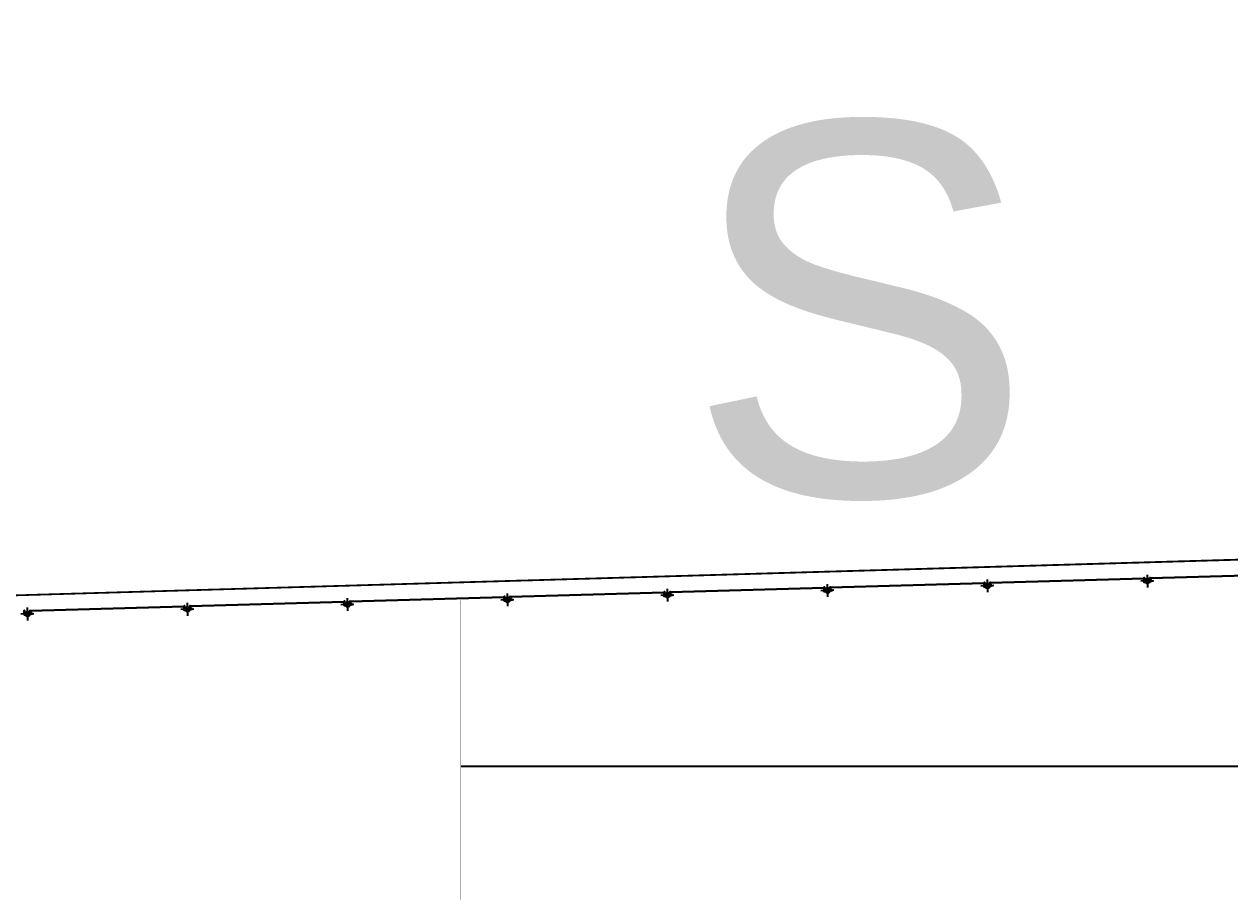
# Model space of a CAD drawing. Extents: x -15449 to 568150, y -1239737 to 53667.
# Drawn here: x 15344.01 to 15350.46, y 7607.88 to 7612.56 of the extents above; entities that cross this region are included whole.
import ezdxf

# ---------------------------------------------------------------- set-up
doc = ezdxf.new("R2010")
doc.units = 0
doc.header["$LTSCALE"] = 8
doc.linetypes.add('X-F10A-LAY-S0-00-ASITE-001_EXTG_ROOF$0$HIDDEN2', pattern=[0.1875, 0.125, -0.0625])
doc.layers.add('KEY PLANE', color=8, linetype='CONTINUOUS')
doc.layers.add('Title Blocks', color=255, linetype='CONTINUOUS', lineweight=9)
doc.layers.add('X-MMM-NORTH POINT', color=241, linetype='CONTINUOUS', lineweight=5)
doc.styles.add('SansSerif', font='sanss___.ttf', dxfattribs={"height": 19.244591})

# ---------------------------------------------------------------- blocks, each defined once
blk = doc.blocks.new('mu_AN_Titleblock_A1_Type01_v1_1 - mu_NorthArrow_Type01-6408959-Unnamed')
at = {"layer": 'X-MMM-NORTH POINT', "lineweight": 9, "insert": (-8.857, -65.005), "char_height": 19.24459, "width": 20.81561, "attachment_point": 1, "line_spacing_factor": 0.954805, "style": 'SansSerif'}
blk.add_mtext('\\fSansSerif|b0|i0|c136|p34|;S', dxfattribs=at)
blk = doc.blocks.new('key plane')
at = {"layer": 'KEY PLANE'}
h = blk.add_hatch(dxfattribs=at)
h.set_pattern_fill('ANSI31', color=256, angle=-178.3224, style=0)
h.set_pattern_definition([(226.677627, (59022.6577, -46242.3765), (2.3098281, -2.1783754), [])])
h.paths.add_polyline_path([(49444, -52182), (49439, -52183, -0.856349), (49374, -52184), (49369, -52185, 0.874475)])
h.paths.add_polyline_path([(49369, -52175, 0.033445), (49369, -52180, 0.033445), (49369, -52185), (49374, -52184, -0.038634), (49374, -52179, -0.038634), (49374, -52174)])
h.paths.add_polyline_path([(49369, -52175), (49374, -52174, -0.856349), (49438, -52173), (49443, -52172, 0.874475)])
h.paths.add_polyline_path([(49444, -52177, 0.033445), (49443, -52172), (49438, -52173, -0.038634), (49439, -52178, -0.038634), (49439, -52183), (49444, -52182, 0.033445)])
h = blk.add_hatch(dxfattribs=at)
h.set_pattern_fill('ANSI31', color=256, angle=-178.3224, style=0)
h.set_pattern_definition([(226.677627, (54024.801, -46388.756), (2.3098281, -2.1783754), [])])
h.paths.add_polyline_path([(44446, -52329), (44441, -52329, -0.856349), (44377, -52331), (44371, -52331, 0.874475)])
h.paths.add_polyline_path([(44371, -52321, 0.033445), (44371, -52326, 0.033445), (44371, -52331), (44377, -52331, -0.038634), (44376, -52326, -0.038634), (44376, -52321)])
h.paths.add_polyline_path([(44371, -52321), (44376, -52321, -0.856349), (44440, -52319), (44446, -52319, 0.874475)])
h.paths.add_polyline_path([(44446, -52324, 0.033445), (44446, -52319), (44440, -52319, -0.038634), (44441, -52324, -0.038634), (44441, -52329), (44446, -52329, 0.033445)])
h = blk.add_hatch(dxfattribs=at)
h.set_pattern_fill('LINE', color=256, scale=19.990854, angle=-268.3224, style=0)
h.set_pattern_definition([(91.677627, (157795.834, -64525.4863), (-2.497785683, -0.073156356), [])])
h.paths.add_polyline_path([(44467, -52318, -0.027911), (44467, -52318), (44467, -52328, -0.039501), (44467, -52328), (44487, -52328), (44487, -52318)])
h = blk.add_hatch(dxfattribs=at)
h.set_pattern_fill('ANSI31', color=256, angle=-178.3224, style=0)
h.set_pattern_definition([(226.677627, (56523.7293, -46315.5663), (2.3098281, -2.1783754), [])])
h.paths.add_polyline_path([(46945, -52256), (46940, -52256, -0.856349), (46875, -52258), (46870, -52258, 0.874475)])
h.paths.add_polyline_path([(46870, -52248, 0.033445), (46870, -52253, 0.033445), (46870, -52258), (46875, -52258, -0.038634), (46875, -52253, -0.038634), (46875, -52248)])
h.paths.add_polyline_path([(46870, -52248), (46875, -52248, -0.856349), (46939, -52246), (46944, -52246, 0.874475)])
h.paths.add_polyline_path([(46945, -52251, 0.033445), (46944, -52246), (46939, -52246, -0.038634), (46940, -52251, -0.038634), (46940, -52256), (46945, -52256, 0.033445)])
h = blk.add_hatch(dxfattribs=at)
h.set_pattern_fill('LINE', color=256, scale=19.990854, angle=-268.3224, style=0)
h.set_pattern_definition([(91.677627, (160294.7624, -64452.2965), (-2.497785683, -0.073156356), [])])
h.paths.add_polyline_path([(46966, -52245, -0.027911), (46965, -52245), (46966, -52255, -0.039501), (46966, -52255), (46986, -52254), (46985, -52244)])
h = blk.add_hatch(dxfattribs=at)
h.set_pattern_fill('LINE', color=256, scale=19.990854, angle=-268.3224, style=0)
h.set_pattern_definition([(91.677627, (162793.6908, -64379.1067), (-2.497785683, -0.073156356), [])])
h.paths.add_polyline_path([(49464, -52172, -0.027911), (49464, -52172), (49465, -52181, -0.039501), (49465, -52182), (49485, -52181), (49484, -52171)])
h = blk.add_hatch(dxfattribs=at)
h.set_pattern_fill('ANSI31', color=256, angle=-178.3224, style=0)
h.set_pattern_definition([(226.677627, (46528.0156, -46608.3256), (2.3098281, -2.1783754), [])])
h.paths.add_polyline_path([(36949, -52548), (36944, -52548, -0.856349), (36880, -52550), (36875, -52551, 0.874475)])
h.paths.add_polyline_path([(36874, -52541, 0.033445), (36874, -52546, 0.033445), (36875, -52551), (36880, -52550, -0.038634), (36879, -52545, -0.038634), (36879, -52540)])
h.paths.add_polyline_path([(36874, -52541), (36879, -52540, -0.856349), (36944, -52538), (36949, -52538, 0.874475)])
h.paths.add_polyline_path([(36949, -52543, 0.033445), (36949, -52538), (36944, -52538, -0.038634), (36944, -52543, -0.038634), (36944, -52548), (36949, -52548, 0.033445)])
h = blk.add_hatch(dxfattribs=at)
h.set_pattern_fill('LINE', color=256, scale=19.990854, angle=-268.3224, style=0)
h.set_pattern_definition([(91.677627, (150299.0487, -64745.0558), (-2.497785683, -0.073156356), [])])
h.paths.add_polyline_path([(36970, -52538, -0.027911), (36970, -52538), (36970, -52547, -0.039501), (36970, -52548), (36990, -52547), (36990, -52537)])
h = blk.add_hatch(dxfattribs=at)
h.set_pattern_fill('ANSI31', color=256, angle=-178.3224, style=0)
h.set_pattern_definition([(226.677627, (49026.944, -46535.1358), (2.3098281, -2.1783754), [])])
h.paths.add_polyline_path([(39448, -52475), (39443, -52475, -0.856349), (39379, -52477), (39374, -52477, 0.874475)])
h.paths.add_polyline_path([(39373, -52467, 0.033445), (39373, -52472, 0.033445), (39374, -52477), (39379, -52477, -0.038634), (39378, -52472, -0.038634), (39378, -52467)])
h.paths.add_polyline_path([(39373, -52467), (39378, -52467, -0.856349), (39443, -52465), (39448, -52465, 0.874475)])
h.paths.add_polyline_path([(39448, -52470, 0.033445), (39448, -52465), (39443, -52465, -0.038634), (39443, -52470, -0.038634), (39443, -52475), (39448, -52475, 0.033445)])
h = blk.add_hatch(dxfattribs=at)
h.set_pattern_fill('LINE', color=256, scale=19.990854, angle=-268.3224, style=0)
h.set_pattern_definition([(91.677627, (152797.9771, -64671.866), (-2.497785683, -0.073156356), [])])
h.paths.add_polyline_path([(39469, -52465, -0.027911), (39469, -52465), (39469, -52474, -0.039501), (39469, -52475), (39489, -52474), (39489, -52464)])
h = blk.add_hatch(dxfattribs=at)
h.set_pattern_fill('ANSI31', color=256, angle=-178.3224, style=0)
h.set_pattern_definition([(226.677627, (51525.8725, -46461.946), (2.3098281, -2.1783754), [])])
h.paths.add_polyline_path([(41947, -52402), (41942, -52402, -0.856349), (41878, -52404), (41873, -52404, 0.874475)])
h.paths.add_polyline_path([(41872, -52394, 0.033445), (41872, -52399, 0.033445), (41873, -52404), (41878, -52404, -0.038634), (41877, -52399, -0.038634), (41877, -52394)])
h.paths.add_polyline_path([(41872, -52394), (41877, -52394, -0.856349), (41942, -52392), (41947, -52392, 0.874475)])
h.paths.add_polyline_path([(41947, -52397, 0.033445), (41947, -52392), (41942, -52392, -0.038634), (41942, -52397, -0.038634), (41942, -52402), (41947, -52402, 0.033445)])
h = blk.add_hatch(dxfattribs=at)
h.set_pattern_fill('LINE', color=256, scale=19.990854, angle=-268.3224, style=0)
h.set_pattern_definition([(91.677627, (155296.9055, -64598.6762), (-2.497785683, -0.073156356), [])])
h.paths.add_polyline_path([(41968, -52391, -0.027911), (41968, -52392), (41968, -52401, -0.039501), (41968, -52401), (41988, -52401), (41988, -52391)])
h = blk.add_hatch(dxfattribs=at)
h.set_pattern_fill('ANSI31', color=256, angle=-178.3224, style=0)
h.set_pattern_definition([(226.677627, (41530.1588, -46754.7053), (2.3098281, -2.1783754), [])])
h.paths.add_polyline_path([(31951, -52695), (31946, -52695, -0.856349), (31882, -52697), (31877, -52697, 0.874475)])
h.paths.add_polyline_path([(31877, -52687, 0.033445), (31876, -52692, 0.033445), (31877, -52697), (31882, -52697, -0.038634), (31881, -52692, -0.038634), (31882, -52687)])
h.paths.add_polyline_path([(31877, -52687), (31882, -52687, -0.856349), (31946, -52685), (31951, -52685, 0.874475)])
h.paths.add_polyline_path([(31951, -52690, 0.033445), (31951, -52685), (31946, -52685, -0.038634), (31946, -52690, -0.038634), (31946, -52695), (31951, -52695, 0.033445)])
h = blk.add_hatch(dxfattribs=at)
h.set_pattern_fill('LINE', color=256, scale=19.990854, angle=-268.3224, style=0)
h.set_pattern_definition([(91.677627, (145301.1919, -64891.4355), (-2.497785683, -0.073156356), [])])
h.paths.add_polyline_path([(31972, -52684, -0.027911), (31972, -52684), (31972, -52694, -0.039501), (31972, -52694), (31992, -52694), (31992, -52684)])
h = blk.add_hatch(dxfattribs=at)
h.set_pattern_fill('ANSI31', color=256, angle=-178.3224, style=0)
h.set_pattern_definition([(226.677627, (44029.0872, -46681.5155), (2.3098281, -2.1783754), [])])
h.paths.add_polyline_path([(34450, -52622), (34445, -52622, -0.856349), (34381, -52624), (34376, -52624, 0.874475)])
h.paths.add_polyline_path([(34375, -52614, 0.033445), (34375, -52619, 0.033445), (34376, -52624), (34381, -52624, -0.038634), (34380, -52619, -0.038634), (34381, -52614)])
h.paths.add_polyline_path([(34375, -52614), (34381, -52614, -0.856349), (34445, -52612), (34450, -52612, 0.874475)])
h.paths.add_polyline_path([(34450, -52617, 0.033445), (34450, -52612), (34445, -52612, -0.038634), (34445, -52617, -0.038634), (34445, -52622), (34450, -52622, 0.033445)])
h = blk.add_hatch(dxfattribs=at)
h.set_pattern_fill('LINE', color=256, scale=19.990854, angle=-268.3224, style=0)
h.set_pattern_definition([(91.677627, (147800.1203, -64818.2456), (-2.497785683, -0.073156356), [])])
h.paths.add_polyline_path([(34471, -52611, -0.027911), (34471, -52611), (34471, -52621, -0.039501), (34471, -52621), (34491, -52620), (34491, -52610)])
at = {"layer": 'KEY PLANE', "linetype": 'X-F10A-LAY-S0-00-ASITE-001_EXTG_ROOF$0$HIDDEN2'}
for p, q in [((46905, -52152, -113027), (46910, -52352, -113027)), ((49403, -52079, -113027), (49409, -52278, -113027)), ((41907, -52298, -113027), (41912, -52498, -113027)), ((44508, -52322, -113027), (44309, -52328, -113027)), ((44406, -52225, -113027), (44411, -52425, -113027)), ((47007, -52249, -113027), (46807, -52255, -113027)), ((49506, -52176, -113027), (49306, -52181, -113027)), ((34410, -52518, -113027), (34416, -52718, -113027)), ((37012, -52541, -113027), (36812, -52547, -113027)), ((36909, -52444, -113027), (36915, -52644, -113027)), ((39511, -52468, -113027), (39311, -52474, -113027)), ((39408, -52371, -113027), (39414, -52571, -113027)), ((42010, -52395, -113027), (41810, -52401, -113027)), ((32014, -52688, -113027), (31814, -52694, -113027)), ((31911, -52591, -113027), (31917, -52791, -113027)), ((34513, -52615, -113027), (34313, -52621, -113027))]:
    blk.add_line(p, q, dxfattribs=at)
at = {"layer": 'KEY PLANE'}
for p, q in [((46958, -52200, -113027), (49353, -52130, -113027)), ((46959, -52205, -113027), (49353, -52135, -113027)), ((49362, -52192, -113027), (49360, -52135, -113027)), ((49452, -52190, -113027), (49450, -52132, -113027)), ((49457, -52127, -113027), (51852, -52057, -113027)), ((49458, -52132, -113027), (51851, -52062, -113027)), ((39461, -52420, -113027), (41856, -52350, -113027)), ((41955, -52409, -113027), (41953, -52352, -113027)), ((41960, -52347, -113027), (44355, -52276, -113027)), ((41961, -52352, -113027), (44355, -52281, -113027)), ((44350, -52321, -113027), (44350, -52332, -113027)), ((44356, -52319, -113027), (44352, -52320, -113027)), ((44352, -52323, -113027), (44356, -52323, -113027)), ((44352, -52330, -113027), (44356, -52329, -113027)), ((44352, -52333, -113027), (44356, -52333, -113027)), ((44356, -52319, -113027), (44356, -52333, -113027)), ((44364, -52339, -113027), (44362, -52281, -113027)), ((44371, -52321, -113027), (44446, -52319, -113027)), ((44371, -52331, -113027), (44446, -52329, -113027)), ((44454, -52336, -113027), (44452, -52279, -113027)), ((44459, -52273, -113027), (46854, -52203, -113027)), ((44460, -52278, -113027), (46854, -52208, -113027)), ((44461, -52316, -113027), (44461, -52330, -113027)), ((44461, -52316, -113027), (44465, -52316, -113027)), ((44465, -52320, -113027), (44461, -52320, -113027)), ((44465, -52326, -113027), (44461, -52326, -113027)), ((44465, -52330, -113027), (44461, -52330, -113027)), ((44487, -52318, -113027), (44467, -52318, -113027)), ((44467, -52318, -113027), (44467, -52328, -113027)), ((44487, -52328, -113027), (44467, -52328, -113027)), ((44487, -52318, -113027), (44487, -52328, -113027)), ((46849, -52248, -113027), (46849, -52259, -113027)), ((46855, -52246, -113027), (46851, -52246, -113027)), ((46851, -52250, -113027), (46855, -52250, -113027)), ((46851, -52256, -113027), (46855, -52256, -113027)), ((46851, -52260, -113027), (46855, -52260, -113027)), ((46855, -52246, -113027), (46855, -52260, -113027)), ((46863, -52265, -113027), (46861, -52208, -113027)), ((46870, -52248, -113027), (46945, -52246, -113027)), ((46870, -52258, -113027), (46945, -52256, -113027)), ((46953, -52263, -113027), (46951, -52205, -113027)), ((46960, -52243, -113027), (46960, -52257, -113027)), ((46960, -52243, -113027), (46963, -52243, -113027)), ((46964, -52247, -113027), (46960, -52247, -113027)), ((46964, -52253, -113027), (46960, -52253, -113027)), ((46964, -52257, -113027), (46960, -52257, -113027)), ((46985, -52244, -113027), (46966, -52245, -113027)), ((46966, -52245, -113027), (46966, -52255, -113027)), ((46986, -52254, -113027), (46966, -52255, -113027)), ((46985, -52244, -113027), (46986, -52254, -113027)), ((49348, -52175, -113027), (49348, -52185, -113027)), ((49354, -52173, -113027), (49350, -52173, -113027)), ((49350, -52177, -113027), (49354, -52177, -113027)), ((49350, -52183, -113027), (49354, -52183, -113027)), ((49350, -52187, -113027), (49354, -52187, -113027)), ((49354, -52173, -113027), (49354, -52187, -113027)), ((49369, -52175, -113027), (49444, -52172, -113027)), ((49369, -52185, -113027), (49444, -52182, -113027)), ((49459, -52170, -113027), (49459, -52184, -113027)), ((49459, -52170, -113027), (49462, -52170, -113027)), ((49463, -52174, -113027), (49459, -52174, -113027)), ((49463, -52180, -113027), (49459, -52180, -113027)), ((49463, -52184, -113027), (49459, -52184, -113027)), ((49484, -52171, -113027), (49464, -52172, -113027)), ((49464, -52172, -113027), (49465, -52182, -113027)), ((49485, -52181, -113027), (49465, -52182, -113027)), ((49484, -52171, -113027), (49485, -52181, -113027)), ((34463, -52566, -113027), (36858, -52496, -113027)), ((34464, -52571, -113027), (36858, -52501, -113027)), ((36853, -52541, -113027), (36854, -52551, -113027)), ((36859, -52539, -113027), (36855, -52539, -113027)), ((36859, -52539, -113027), (36859, -52553, -113027)), ((36867, -52558, -113027), (36865, -52501, -113027)), ((36874, -52541, -113027), (36949, -52538, -113027)), ((36957, -52556, -113027), (36955, -52498, -113027)), ((36962, -52493, -113027), (39357, -52423, -113027)), ((36963, -52498, -113027), (39357, -52428, -113027)), ((36964, -52536, -113027), (36964, -52550, -113027)), ((36964, -52536, -113027), (36968, -52536, -113027)), ((36968, -52540, -113027), (36964, -52540, -113027)), ((36990, -52537, -113027), (36970, -52538, -113027)), ((36970, -52538, -113027), (36970, -52548, -113027)), ((36990, -52537, -113027), (36990, -52547, -113027)), ((39352, -52468, -113027), (39353, -52478, -113027)), ((39358, -52466, -113027), (39354, -52466, -113027)), ((39354, -52470, -113027), (39358, -52470, -113027)), ((39354, -52476, -113027), (39358, -52476, -113027)), ((39355, -52480, -113027), (39358, -52480, -113027)), ((39358, -52466, -113027), (39358, -52480, -113027)), ((39366, -52485, -113027), (39364, -52428, -113027)), ((39373, -52467, -113027), (39448, -52465, -113027)), ((39373, -52477, -113027), (39448, -52475, -113027)), ((39456, -52482, -113027), (39454, -52425, -113027)), ((39462, -52425, -113027), (41856, -52355, -113027)), ((39463, -52463, -113027), (39463, -52477, -113027)), ((39463, -52463, -113027), (39467, -52463, -113027)), ((39467, -52466, -113027), (39463, -52467, -113027)), ((39467, -52473, -113027), (39463, -52473, -113027)), ((39467, -52477, -113027), (39463, -52477, -113027)), ((39489, -52464, -113027), (39469, -52465, -113027)), ((39469, -52465, -113027), (39469, -52475, -113027)), ((39489, -52474, -113027), (39469, -52475, -113027)), ((39489, -52464, -113027), (39489, -52474, -113027)), ((41851, -52395, -113027), (41852, -52405, -113027)), ((41857, -52393, -113027), (41853, -52393, -113027)), ((41853, -52397, -113027), (41857, -52396, -113027)), ((41853, -52403, -113027), (41857, -52403, -113027)), ((41853, -52407, -113027), (41857, -52407, -113027)), ((41857, -52393, -113027), (41857, -52407, -113027)), ((41865, -52412, -113027), (41863, -52354, -113027)), ((41872, -52394, -113027), (41947, -52392, -113027)), ((41872, -52404, -113027), (41947, -52402, -113027)), ((41962, -52390, -113027), (41966, -52389, -113027)), ((41962, -52390, -113027), (41962, -52403, -113027)), ((41966, -52393, -113027), (41962, -52393, -113027)), ((41966, -52399, -113027), (41962, -52400, -113027)), ((41966, -52403, -113027), (41962, -52403, -113027)), ((41988, -52391, -113027), (41968, -52391, -113027)), ((41968, -52391, -113027), (41968, -52401, -113027)), ((41988, -52401, -113027), (41968, -52401, -113027)), ((41988, -52391, -113027), (41988, -52401, -113027)), ((31869, -52705, -113027), (31868, -52647, -113027)), ((31876, -52687, -113027), (31951, -52685, -113027)), ((31877, -52697, -113027), (31951, -52695, -113027)), ((31959, -52702, -113027), (31958, -52644, -113027)), ((31964, -52639, -113027), (34359, -52569, -113027)), ((31965, -52644, -113027), (34359, -52574, -113027)), ((31966, -52682, -113027), (31967, -52696, -113027)), ((31966, -52682, -113027), (31970, -52682, -113027)), ((31970, -52686, -113027), (31966, -52686, -113027)), ((31970, -52692, -113027), (31966, -52692, -113027)), ((31970, -52696, -113027), (31967, -52696, -113027)), ((31992, -52684, -113027), (31972, -52684, -113027)), ((31972, -52684, -113027), (31972, -52694, -113027)), ((31992, -52694, -113027), (31972, -52694, -113027)), ((31992, -52684, -113027), (31992, -52694, -113027)), ((34354, -52614, -113027), (34355, -52625, -113027)), ((34360, -52612, -113027), (34356, -52612, -113027)), ((34356, -52616, -113027), (34360, -52616, -113027)), ((34357, -52622, -113027), (34360, -52622, -113027)), ((34357, -52626, -113027), (34361, -52626, -113027)), ((34360, -52612, -113027), (34361, -52626, -113027)), ((34368, -52631, -113027), (34366, -52574, -113027)), ((34375, -52614, -113027), (34450, -52612, -113027)), ((34375, -52624, -113027), (34450, -52622, -113027)), ((34458, -52629, -113027), (34456, -52571, -113027)), ((34465, -52609, -113027), (34465, -52623, -113027)), ((34465, -52609, -113027), (34469, -52609, -113027)), ((34469, -52613, -113027), (34465, -52613, -113027)), ((34469, -52619, -113027), (34465, -52619, -113027)), ((34469, -52623, -113027), (34465, -52623, -113027)), ((34491, -52610, -113027), (34471, -52611, -113027)), ((34471, -52611, -113027), (34471, -52621, -113027)), ((34491, -52620, -113027), (34471, -52621, -113027)), ((34491, -52610, -113027), (34491, -52620, -113027)), ((36855, -52543, -113027), (36859, -52543, -113027)), ((36856, -52549, -113027), (36859, -52549, -113027)), ((36856, -52553, -113027), (36859, -52553, -113027)), ((36874, -52551, -113027), (36949, -52548, -113027)), ((36968, -52546, -113027), (36964, -52546, -113027)), ((36968, -52550, -113027), (36964, -52550, -113027)), ((36990, -52547, -113027), (36970, -52548, -113027)), ((38682, -55066, -113027), (66482, -55066, -113027))]:
    blk.add_line(p, q, dxfattribs=at)
at = {"layer": 'KEY PLANE', "elevation": -113027, "flags": 128}
for points in [[(97859, 0), (104056, -50287), (14070, -52919), (11176, 0)], [(97860, 0), (104029, -50291), (59097, -51604), (14070, -52919), (11199, 0)]]:
    blk.add_lwpolyline(points, dxfattribs=at)
at = {"layer": 'KEY PLANE', "elevation": -113027}
for points in [[(49352, -52133), (49354, -52192), (49369, -52192), (49367, -52132, 1)], [(49457, -52129), (49459, -52189), (49444, -52190), (49442, -52130, -1)], [(41856, -52352), (41857, -52412), (41872, -52412), (41871, -52352, 1)], [(41961, -52349), (41962, -52409), (41947, -52409), (41946, -52349, -1)], [(44355, -52279), (44356, -52339), (44371, -52338), (44370, -52278, 1)], [(44460, -52276), (44461, -52336), (44446, -52336), (44445, -52276, -1)], [(46854, -52206), (46855, -52266), (46870, -52265), (46869, -52205, 1)], [(46959, -52203), (46960, -52263), (46945, -52263), (46944, -52203, -1)], [(36858, -52498), (36860, -52558), (36875, -52558), (36873, -52498, 1)], [(36963, -52495), (36965, -52555), (36950, -52556), (36948, -52496, -1)], [(39357, -52425), (39359, -52485), (39374, -52485), (39372, -52425, 1)], [(39462, -52422), (39463, -52482), (39448, -52483), (39447, -52423, -1)], [(31860, -52645), (31862, -52705), (31877, -52704), (31875, -52644, 1)], [(31965, -52642), (31967, -52702), (31952, -52702), (31950, -52642, -1)], [(34359, -52572), (34361, -52632), (34376, -52631), (34374, -52571, 1)], [(34464, -52569), (34466, -52629), (34451, -52629), (34449, -52569, -1)]]:
    blk.add_lwpolyline(points, format="xyb", close=True, dxfattribs=at)
at = {"layer": 'KEY PLANE', "const_width": 5, "elevation": -113027}
blk.add_lwpolyline([(38682, -57153), (38682, -52478)], dxfattribs=at)
at = {"layer": 'KEY PLANE'}
for centre, radius in [((49360, -52132, -113027), 2.5), ((49406, -52178, -113027), 37.5), ((49406, -52178, -113027), 32.5), ((49450, -52130, -113027), 2.5), ((41863, -52352, -113027), 2.5), ((41953, -52349, -113027), 2.5), ((44362, -52279, -113027), 2.5), ((44409, -52325, -113027), 37.5), ((44409, -52325, -113027), 32.5), ((44452, -52276, -113027), 2.5), ((46861, -52205, -113027), 2.5), ((46907, -52252, -113027), 37.5), ((46907, -52252, -113027), 32.5), ((46951, -52203, -113027), 2.5), ((36865, -52498, -113027), 2.5), ((36912, -52544, -113027), 37.5), ((36912, -52544, -113027), 32.5), ((36955, -52496, -113027), 2.5), ((39364, -52425, -113027), 2.5), ((39411, -52471, -113027), 37.5), ((39411, -52471, -113027), 32.5), ((39454, -52422, -113027), 2.5), ((41910, -52398, -113027), 37.5), ((41910, -52398, -113027), 32.5), ((31867, -52645, -113027), 2.5), ((31914, -52691, -113027), 37.5), ((31914, -52691, -113027), 32.5), ((31957, -52642, -113027), 2.5), ((34366, -52571, -113027), 2.5), ((34413, -52618, -113027), 37.5), ((34413, -52618, -113027), 32.5), ((34456, -52569, -113027), 2.5)]:
    blk.add_circle(centre, radius, dxfattribs=at)
for centre, radius, start, end in [((44352, -52321, -113027), 1.95, 91.6047, 271.6047), ((44354, -52326, -113027), 3.49, 119.4455, 164.9647), ((44354, -52326, -113027), 3.49, 198.2448, 243.7639), ((44352, -52332, -113027), 1.95, 91.6047, 271.6047), ((44465, -52318, -113027), 1.95, 271.7505, 91.7505), ((44463, -52323, -113027), 3.49, 18.3906, 63.9097), ((44463, -52323, -113027), 3.49, 299.5913, 345.1105), ((44465, -52328, -113027), 1.95, 271.7505, 91.7505), ((46851, -52248, -113027), 1.95, 91.6047, 271.6047), ((46853, -52253, -113027), 3.49, 119.4455, 164.9647), ((46853, -52253, -113027), 3.49, 198.2448, 243.7639), ((46851, -52258, -113027), 1.95, 91.6047, 271.6047), ((46964, -52245, -113027), 1.95, 271.7505, 91.7505), ((46962, -52250, -113027), 3.49, 18.3906, 63.9097), ((46962, -52250, -113027), 3.49, 299.5913, 345.1105), ((46964, -52255, -113027), 1.95, 271.7505, 91.7505), ((49350, -52175, -113027), 1.95, 91.6047, 271.6047), ((49351, -52180, -113027), 3.49, 119.4455, 164.9647), ((49351, -52180, -113027), 3.49, 198.2448, 243.7639), ((49350, -52185, -113027), 1.95, 91.6047, 271.6047), ((49462, -52172, -113027), 1.95, 271.7505, 91.7505), ((49461, -52177, -113027), 3.49, 18.3906, 63.9097), ((49461, -52177, -113027), 3.49, 299.5913, 345.1105), ((49463, -52182, -113027), 1.95, 271.7505, 91.7505), ((36855, -52541, -113027), 1.95, 91.6047, 271.6047), ((36968, -52538, -113027), 1.95, 271.7505, 91.7505), ((36967, -52543, -113027), 3.49, 18.3906, 63.9097), ((39354, -52468, -113027), 1.95, 91.6047, 271.6047), ((39356, -52473, -113027), 3.49, 119.4455, 164.9647), ((39356, -52473, -113027), 3.49, 198.2448, 243.7639), ((39355, -52478, -113027), 1.95, 91.6047, 271.6047), ((39467, -52465, -113027), 1.95, 271.7505, 91.7505), ((39466, -52470, -113027), 3.49, 18.3906, 63.9097), ((39466, -52470, -113027), 3.49, 299.5913, 345.1105), ((39467, -52475, -113027), 1.95, 271.7505, 91.7505), ((41853, -52395, -113027), 1.95, 91.6047, 271.6047), ((41855, -52400, -113027), 3.49, 119.4455, 164.9647), ((41855, -52400, -113027), 3.49, 198.2448, 243.7639), ((41853, -52405, -113027), 1.95, 91.6047, 271.6047), ((41966, -52391, -113027), 1.95, 271.7505, 91.7505), ((41964, -52396, -113027), 3.49, 18.3906, 63.9097), ((41964, -52396, -113027), 3.49, 299.5913, 345.1105), ((41966, -52401, -113027), 1.95, 271.7505, 91.7505), ((31970, -52684, -113027), 1.95, 271.7505, 91.7505), ((31969, -52689, -113027), 3.49, 18.3906, 63.9097), ((31969, -52689, -113027), 3.49, 299.5913, 345.1105), ((31970, -52694, -113027), 1.95, 271.7505, 91.7505), ((34356, -52614, -113027), 1.95, 91.6047, 271.6047), ((34358, -52619, -113027), 3.49, 119.4455, 164.9647), ((34358, -52619, -113027), 3.49, 198.2448, 243.7639), ((34357, -52624, -113027), 1.95, 91.6047, 271.6047), ((34469, -52611, -113027), 1.95, 271.7505, 91.7505), ((34468, -52616, -113027), 3.49, 18.3906, 63.9097), ((34468, -52616, -113027), 3.49, 299.5913, 345.1105), ((34469, -52621, -113027), 1.95, 271.7505, 91.7505), ((36857, -52546, -113027), 3.49, 119.4455, 164.9647), ((36857, -52546, -113027), 3.49, 198.2448, 243.7639), ((36856, -52551, -113027), 1.95, 91.6047, 271.6047), ((36967, -52543, -113027), 3.49, 299.5913, 345.1105), ((36968, -52548, -113027), 1.95, 271.7505, 91.7505)]:
    blk.add_arc(centre, radius, start, end, dxfattribs=at)

msp = doc.modelspace()

# ---------------------------------------------------------------- block references
at = {"layer": 'Title Blocks', "xscale": 0.0003423013878597064, "yscale": 0.0003423013878597064, "zscale": 0.0003423013878597064}
msp.add_blockref('key plane', (15333.1067, 7627.4397), dxfattribs=at)
at = {"layer": 'X-MMM-NORTH POINT', "xscale": 0.10368, "yscale": 0.10368, "zscale": 0.10368}
msp.add_blockref('mu_AN_Titleblock_A1_Type01_v1_1 - mu_NorthArrow_Type01-6408959-Unnamed', (15348.4697, 7618.7704), dxfattribs=at)

doc.saveas('drawing.dxf')
